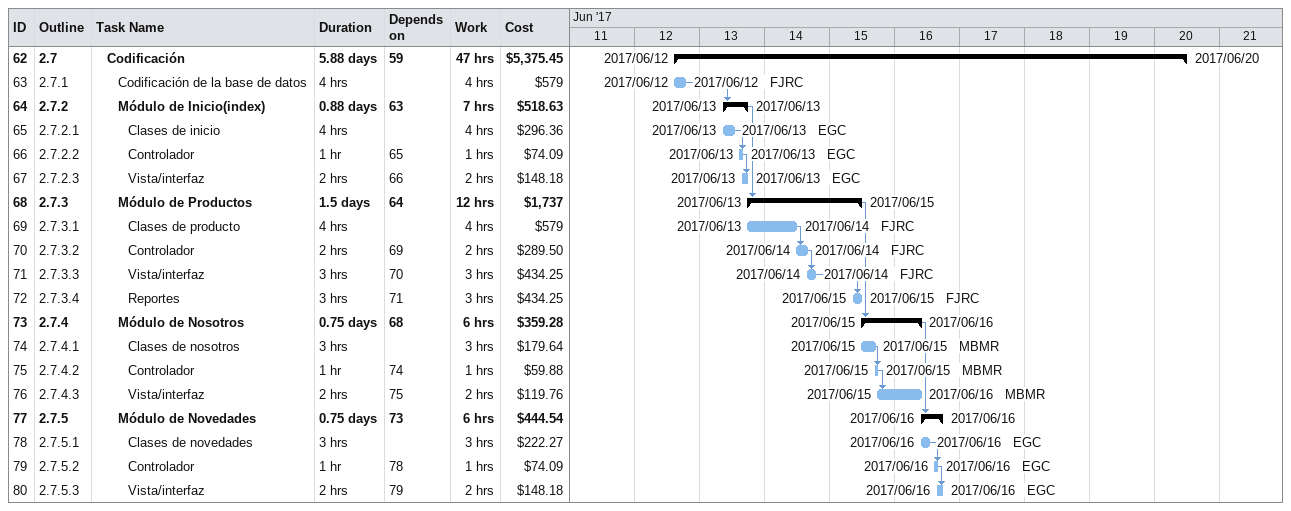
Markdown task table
| ID | WBS | Task | Duration | Start | Finish | Predecessors | Resources | Work (h) | Cost ($) |
|---|---|---|---|---|---|---|---|---|---|
| 62 | 2.7 | **Codificación** | 5.88d | 2017-06-12 | 2017-06-20 | 59 |  | 47 | 5375.45 |
| 63 | 2.7.1 | Codificación de la base de datos | 4h | 2017-06-12 | 2017-06-12 |  | FJRC | 4 | 579 |
| 64 | 2.7.2 | **Módulo de Inicio(index)** | 0.88d | 2017-06-13 | 2017-06-13 | 63 |  | 7 | 518.63 |
| 65 | 2.7.2.1 | Clases de inicio | 4h | 2017-06-13 | 2017-06-13 |  | EGC | 4 | 296.36 |
| 66 | 2.7.2.2 | Controlador | 1h | 2017-06-13 | 2017-06-13 | 65 | EGC | 1 | 74.09 |
| 67 | 2.7.2.3 | Vista/interfaz | 2h | 2017-06-13 | 2017-06-13 | 66 | EGC | 2 | 148.18 |
| 68 | 2.7.3 | **Módulo de Productos** | 1.5d | 2017-06-13 | 2017-06-15 | 64 |  | 12 | 1737 |
| 69 | 2.7.3.1 | Clases de producto | 4h | 2017-06-13 | 2017-06-14 |  | FJRC | 4 | 579 |
| 70 | 2.7.3.2 | Controlador | 2h | 2017-06-14 | 2017-06-14 | 69 | FJRC | 2 | 289.50 |
| 71 | 2.7.3.3 | Vista/interfaz | 3h | 2017-06-14 | 2017-06-14 | 70 | FJRC | 3 | 434.25 |
| 72 | 2.7.3.4 | Reportes | 3h | 2017-06-15 | 2017-06-15 | 71 | FJRC | 3 | 434.25 |
| 73 | 2.7.4 | **Módulo de Nosotros** | 0.75d | 2017-06-15 | 2017-06-16 | 68 |  | 6 | 359.28 |
| 74 | 2.7.4.1 | Clases de nosotros | 3h | 2017-06-15 | 2017-06-15 |  | MBMR | 3 | 179.64 |
| 75 | 2.7.4.2 | Controlador | 1h | 2017-06-15 | 2017-06-15 | 74 | MBMR | 1 | 59.88 |
| 76 | 2.7.4.3 | Vista/interfaz | 2h | 2017-06-15 | 2017-06-16 | 75 | MBMR | 2 | 119.76 |
| 77 | 2.7.5 | **Módulo de Novedades** | 0.75d | 2017-06-16 | 2017-06-16 | 73 |  | 6 | 444.54 |
| 78 | 2.7.5.1 | Clases de novedades | 3h | 2017-06-16 | 2017-06-16 |  | EGC | 3 | 222.27 |
| 79 | 2.7.5.2 | Controlador | 1h | 2017-06-16 | 2017-06-16 | 78 | EGC | 1 | 74.09 |
| 80 | 2.7.5.3 | Vista/interfaz | 2h | 2017-06-16 | 2017-06-16 | 79 | EGC | 2 | 148.18 |
